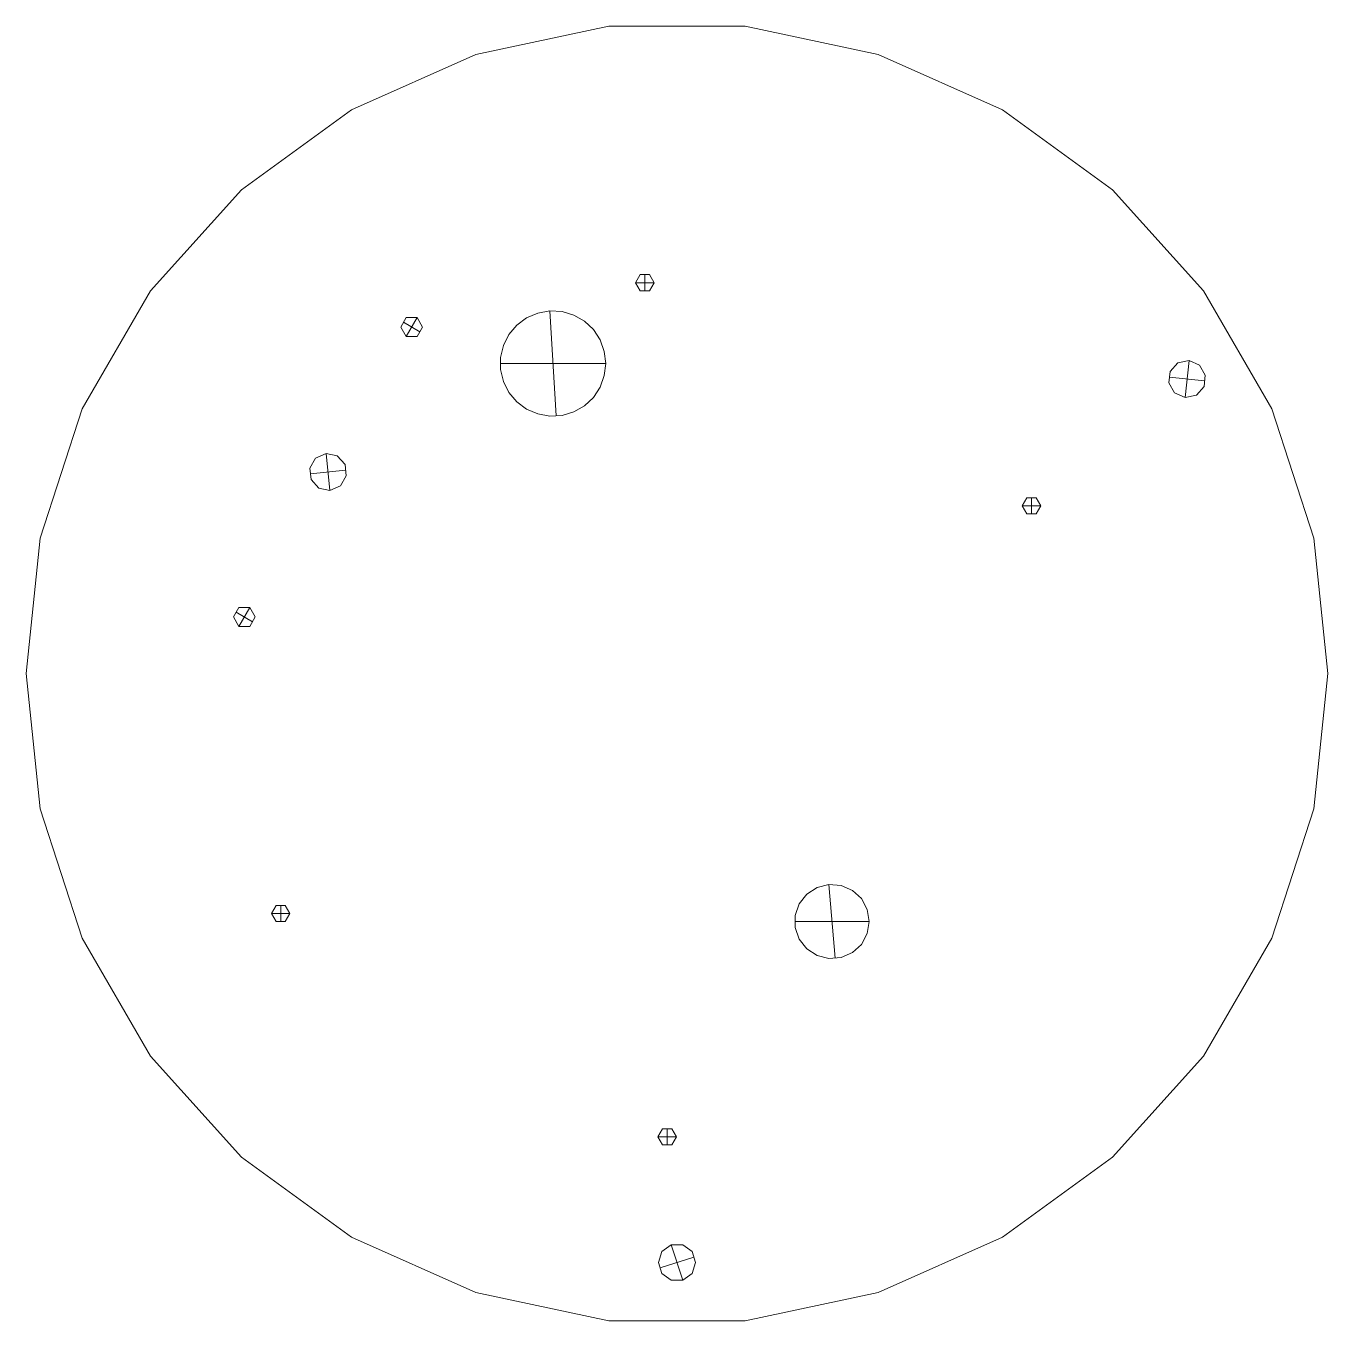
# Model space of a CAD drawing. Header units: millimetres. Extents: x -105 to 105, y -104 to 104.
import ezdxf

# ---------------------------------------------------------------- set-up
doc = ezdxf.new("R2010")
doc.units = ezdxf.units.MM
doc.layers.get('0').update_dxf_attribs({"linetype": 'CONTINUOUS', "lineweight": 0})
doc.layers.add('hole crosshairs', color=7, linetype='CONTINUOUS', lineweight=0)

msp = doc.modelspace()

# ---------------------------------------------------------------- linework, layer by layer
for p, q in [((-32.447, 99.861), (-10.975, 104.425)), ((-10.975, 104.425), (10.975, 104.425)), ((10.975, 104.425), (32.447, 99.861)), ((-52.5, 90.933), (-32.447, 99.861)), ((32.447, 99.861), (52.5, 90.933)), ((-70.259, 78.03), (-52.5, 90.933)), ((52.5, 90.933), (70.259, 78.03)), ((-84.947, 61.717), (-70.259, 78.03)), ((70.259, 78.03), (84.947, 61.717)), ((-6.677, 63.033), (-5.927, 64.332)), ((-5.927, 61.734), (-6.677, 63.033)), ((-5.927, 64.332), (-4.427, 64.332)), ((-4.427, 64.332), (-3.677, 63.033)), ((-3.677, 63.033), (-4.427, 61.734)), ((-95.922, 42.707), (-84.947, 61.717)), ((-4.427, 61.734), (-5.927, 61.734)), ((84.947, 61.717), (95.922, 42.707)), ((-44.539, 55.881), (-43.664, 57.397)), ((-43.664, 57.397), (-41.914, 57.397)), ((-41.914, 57.397), (-41.039, 55.881)), ((-25.833, 56.183), (-24.25, 57.361)), ((-24.25, 57.361), (-22.438, 58.143)), ((-22.438, 58.143), (-20.494, 58.486)), ((-20.494, 58.486), (-18.524, 58.371)), ((-18.524, 58.371), (-16.633, 57.805)), ((-16.633, 57.805), (-14.924, 56.818)), ((-14.924, 56.818), (-13.489, 55.464)), ((-43.664, 54.366), (-44.539, 55.881)), ((-41.039, 55.881), (-41.914, 54.366)), ((-27.987, 52.907), (-27.102, 54.671)), ((-27.102, 54.671), (-25.833, 56.183)), ((-13.489, 55.464), (-12.404, 53.815)), ((-41.914, 54.366), (-43.664, 54.366)), ((-28.443, 50.987), (-27.987, 52.907)), ((-12.404, 53.815), (-11.729, 51.96)), ((-28.443, 49.013), (-28.443, 50.987)), ((-11.729, 51.96), (-11.5, 50)), ((80.772, 50.098), (82.586, 50.484)), ((82.586, 50.484), (84.28, 49.729)), ((-27.987, 47.093), (-28.443, 49.013)), ((-11.5, 50), (-11.729, 48.04)), ((79.338, 46.876), (79.532, 48.72)), ((79.532, 48.72), (80.772, 50.098)), ((84.28, 49.729), (85.207, 48.124)), ((-27.102, 45.329), (-27.987, 47.093)), ((-11.729, 48.04), (-12.404, 46.185)), ((80.265, 45.271), (79.338, 46.876)), ((85.013, 46.28), (83.772, 44.902)), ((85.207, 48.124), (85.013, 46.28)), ((-25.833, 43.817), (-27.102, 45.329)), ((-13.489, 44.536), (-14.924, 43.182)), ((-12.404, 46.185), (-13.489, 44.536)), ((81.959, 44.516), (80.265, 45.271)), ((83.772, 44.902), (81.959, 44.516)), ((-102.705, 21.831), (-95.922, 42.707)), ((-24.25, 42.639), (-25.833, 43.817)), ((-22.438, 41.857), (-24.25, 42.639)), ((-16.633, 42.195), (-18.524, 41.629)), ((-14.924, 43.182), (-16.633, 42.195)), ((95.922, 42.707), (102.705, 21.831)), ((-20.494, 41.514), (-22.438, 41.857)), ((-18.524, 41.629), (-20.494, 41.514)), ((-59.226, 33.124), (-58.299, 34.729)), ((-58.299, 34.729), (-56.605, 35.484)), ((-56.605, 35.484), (-54.792, 35.098)), ((-54.792, 35.098), (-53.551, 33.72)), ((-53.551, 33.72), (-53.357, 31.876)), ((-59.032, 31.28), (-59.226, 33.124)), ((-53.357, 31.876), (-54.284, 30.271)), ((-57.792, 29.902), (-59.032, 31.28)), ((-55.978, 29.516), (-57.792, 29.902)), ((-54.284, 30.271), (-55.978, 29.516)), ((55.677, 27.033), (56.427, 28.332)), ((56.427, 28.332), (57.927, 28.332)), ((57.927, 28.332), (58.677, 27.033)), ((56.427, 25.734), (55.677, 27.033)), ((57.927, 25.734), (56.427, 25.734)), ((58.677, 27.033), (57.927, 25.734)), ((-105, 0), (-102.705, 21.831)), ((102.705, 21.831), (105, 0)), ((-71.539, 9.116), (-70.664, 10.631)), ((-70.664, 10.631), (-68.914, 10.631)), ((-68.914, 10.631), (-68.039, 9.116)), ((-70.664, 7.6), (-71.539, 9.116)), ((-68.039, 9.116), (-68.914, 7.6)), ((-68.914, 7.6), (-70.664, 7.6)), ((-102.705, -21.831), (-105, 0)), ((105, 0), (102.705, -21.831)), ((-95.922, -42.707), (-102.705, -21.831)), ((102.705, -21.831), (95.922, -42.707)), ((19.723, -37.144), (20.936, -35.586)), ((20.936, -35.586), (22.59, -34.505)), ((22.59, -34.505), (24.505, -34.02)), ((24.505, -34.02), (26.473, -34.184)), ((26.473, -34.184), (28.282, -34.977)), ((28.282, -34.977), (29.735, -36.315)), ((-65.427, -38.725), (-64.677, -37.426)), ((-64.677, -37.426), (-63.177, -37.426)), ((-63.177, -37.426), (-62.427, -38.725)), ((19.082, -39.012), (19.723, -37.144)), ((29.735, -36.315), (30.675, -38.052)), ((-64.677, -40.024), (-65.427, -38.725)), ((-62.427, -38.725), (-63.177, -40.024)), ((19.082, -40.988), (19.082, -39.012)), ((30.675, -38.052), (31, -40)), ((-63.177, -40.024), (-64.677, -40.024)), ((19.723, -42.856), (19.082, -40.988)), ((30.675, -41.948), (29.735, -43.685)), ((31, -40), (30.675, -41.948)), ((-84.947, -61.717), (-95.922, -42.707)), ((20.936, -44.414), (19.723, -42.856)), ((29.735, -43.685), (28.282, -45.023)), ((95.922, -42.707), (84.947, -61.717)), ((22.59, -45.495), (20.936, -44.414)), ((24.505, -45.98), (22.59, -45.495)), ((26.473, -45.816), (24.505, -45.98)), ((28.282, -45.023), (26.473, -45.816)), ((-70.259, -78.03), (-84.947, -61.717)), ((84.947, -61.717), (70.259, -78.03)), ((-3.073, -74.725), (-2.323, -73.426)), ((-2.323, -73.426), (-0.823, -73.426)), ((-0.823, -73.426), (-0.073, -74.725)), ((-2.323, -76.024), (-3.073, -74.725)), ((-0.073, -74.725), (-0.823, -76.024)), ((-0.823, -76.024), (-2.323, -76.024)), ((-52.5, -90.933), (-70.259, -78.03)), ((70.259, -78.03), (52.5, -90.933)), ((-32.447, -99.861), (-52.5, -90.933)), ((-2.427, -93.237), (-0.927, -92.147)), ((-0.927, -92.147), (0.927, -92.147)), ((0.927, -92.147), (2.427, -93.237)), ((52.5, -90.933), (32.447, -99.861)), ((-3, -95), (-2.427, -93.237)), ((2.427, -93.237), (3, -95)), ((-2.427, -96.763), (-3, -95)), ((3, -95), (2.427, -96.763)), ((-0.927, -97.853), (-2.427, -96.763)), ((0.927, -97.853), (-0.927, -97.853)), ((2.427, -96.763), (0.927, -97.853)), ((-10.975, -104.425), (-32.447, -99.861)), ((32.447, -99.861), (10.975, -104.425)), ((10.975, -104.425), (-10.975, -104.425))]:
    msp.add_line(p, q)
at = {"layer": 'hole crosshairs'}
for p, q in [((-3.677, 63.033), (-6.677, 63.033)), ((-5.177, 64.332), (-5.177, 61.734)), ((-41.914, 57.397), (-43.664, 54.366)), ((-20.494, 58.486), (-19.509, 41.572)), ((-44.102, 56.639), (-41.477, 55.123)), ((82.586, 50.484), (81.959, 44.516)), ((-28.443, 50), (-11.5, 50)), ((79.435, 47.798), (85.11, 47.202)), ((-56.605, 35.484), (-55.978, 29.516)), ((-53.454, 32.798), (-59.129, 32.202)), ((57.177, 28.332), (57.177, 25.734)), ((58.677, 27.033), (55.677, 27.033)), ((-68.914, 10.631), (-70.664, 7.6)), ((-71.102, 9.873), (-68.477, 8.358)), ((24.505, -34.02), (25.489, -45.898)), ((-63.927, -37.426), (-63.927, -40.024)), ((-62.427, -38.725), (-65.427, -38.725)), ((31, -40), (19.082, -40)), ((-1.573, -73.426), (-1.573, -76.024)), ((-0.073, -74.725), (-3.073, -74.725)), ((-0.927, -92.147), (0.927, -97.853)), ((2.713, -94.118), (-2.713, -95.882))]:
    msp.add_line(p, q, dxfattribs=at)

doc.saveas('drawing.dxf')
